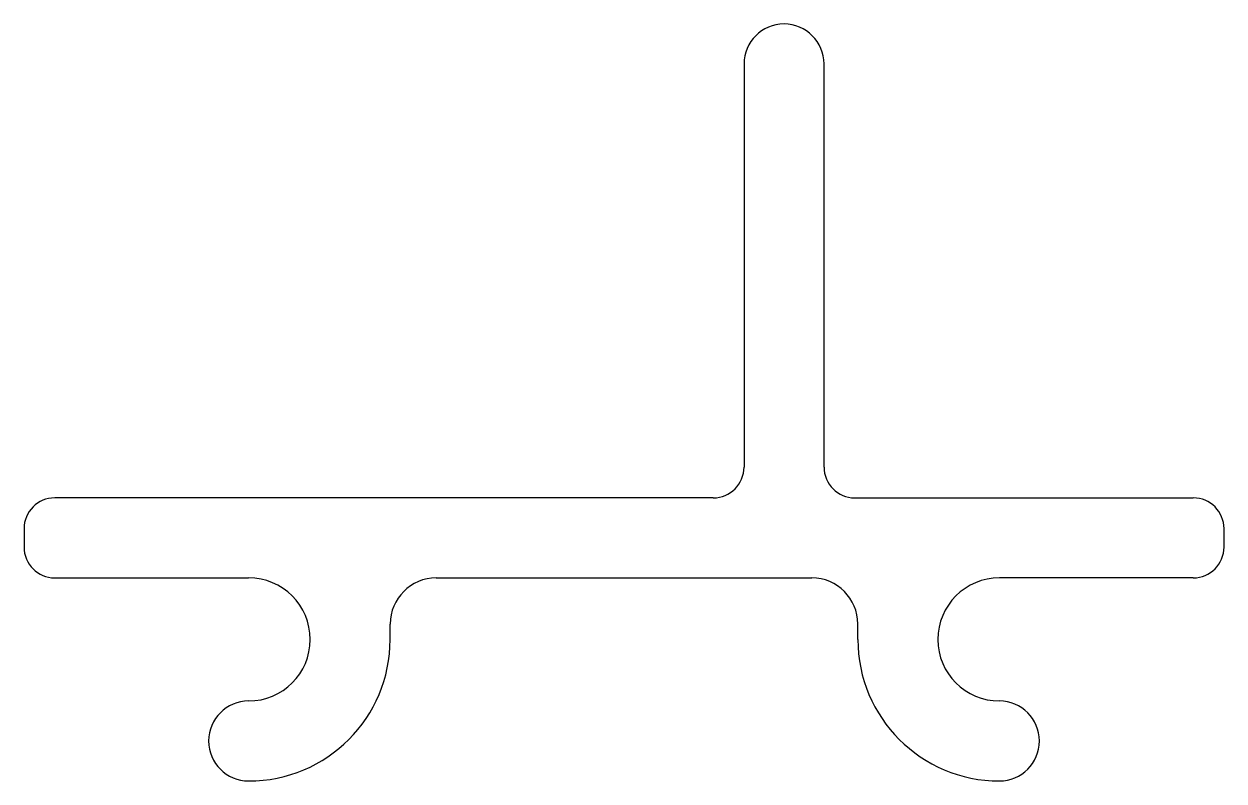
# Model space of a CAD drawing. Extents: x 2057.4 to 2076.9, y 1851.8 to 1864.1.
import ezdxf

# ---------------------------------------------------------------- set-up
doc = ezdxf.new("R2010")
doc.units = 0
doc.layers.get('0').update_dxf_attribs({"linetype": 'CONTINUOUS'})

msp = doc.modelspace()

# ---------------------------------------------------------------- linework, layer by layer
for p, q in [((2069.125, 1863.445), (2069.125, 1856.895)), ((2070.425, 1856.895), (2070.425, 1863.445)), ((2068.625, 1856.395), (2057.925, 1856.395)), ((2070.925, 1856.395), (2076.425, 1856.395)), ((2057.425, 1855.895), (2057.425, 1855.595)), ((2076.925, 1855.595), (2076.925, 1855.895)), ((2057.925, 1855.095), (2061.075, 1855.095)), ((2064.125, 1855.095), (2070.225, 1855.095)), ((2076.425, 1855.095), (2073.275, 1855.095)), ((2063.375, 1854.095), (2063.375, 1854.345)), ((2070.975, 1854.095), (2070.975, 1854.345))]:
    msp.add_line(p, q)
for centre, radius, start, end in [((2069.775, 1863.445), 0.65, 0, 180), ((2068.625, 1856.895), 0.5, 270, 0), ((2070.925, 1856.895), 0.5, 180, 270), ((2057.925, 1855.895), 0.5, 90, 180), ((2076.425, 1855.895), 0.5, 0, 90), ((2057.925, 1855.595), 0.5, 180, 270), ((2076.425, 1855.595), 0.5, 270, 0), ((2061.075, 1854.095), 1, 270, 90), ((2064.125, 1854.345), 0.75, 90, 180), ((2070.225, 1854.345), 0.75, 0, 90), ((2073.275, 1854.095), 1, 90, 270), ((2061.075, 1854.095), 2.3, 270, 0), ((2073.275, 1854.095), 2.3, 180, 270), ((2061.075, 1852.445), 0.65, 90, 270), ((2073.275, 1852.445), 0.65, 270, 90)]:
    msp.add_arc(centre, radius, start, end)

doc.saveas('drawing.dxf')
